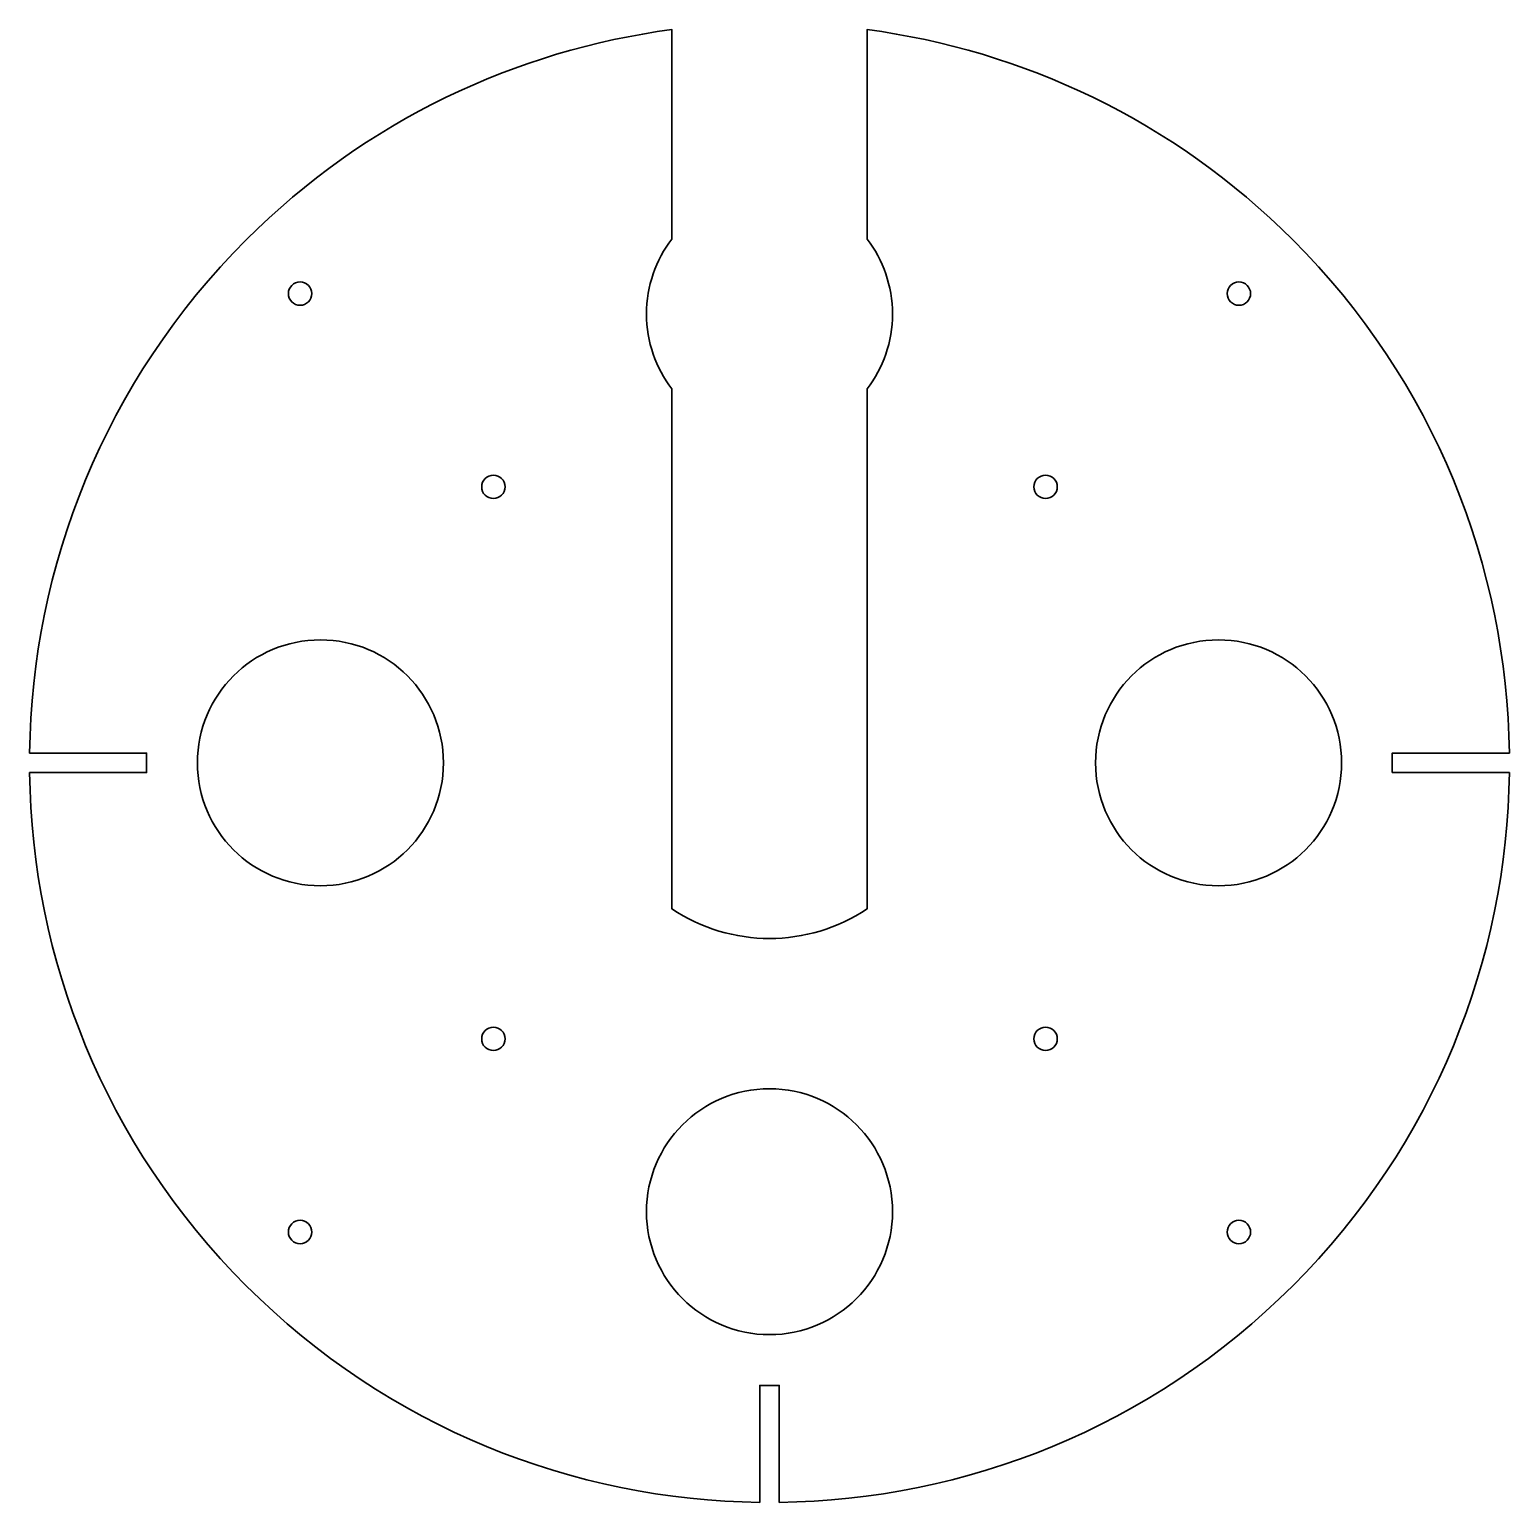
# Model space of a CAD drawing. Header units: millimetres. Extents: x 0 to 379, y 0 to 378.
import ezdxf

# ---------------------------------------------------------------- set-up
doc = ezdxf.new("R2010")
doc.units = ezdxf.units.MM
doc.header["$MEASUREMENT"] = 0
doc.layers.add('_레이어 2', color=7, linetype='Continuous', lineweight=0)

msp = doc.modelspace()

# ---------------------------------------------------------------- linework, layer by layer
at = {"layer": '_레이어 2', "color": 18, "lineweight": 35, "true_color": 0x000000}
for points, knots in [([(349.16, 187.16), (349.16, 187.16), (349.16, 192.16), (349.16, 192.16), (349.16, 192.16), (379.14, 192.16), (379.14, 192.16), (378.51, 239.82), (360.02, 287.29), (323.66, 323.66), (293.03, 354.28), (254.52, 372.23), (214.66, 377.51), (214.66, 377.51), (214.66, 323.82), (214.66, 323.82), (218.73, 318.51), (221.16, 311.87), (221.16, 304.66), (221.16, 297.45), (218.74, 290.81), (214.66, 285.5), (214.66, 285.5), (214.66, 152.23), (214.66, 152.23), (199.58, 142.13), (179.74, 142.13), (164.66, 152.23), (164.66, 152.23), (164.66, 285.5), (164.66, 285.5), (160.58, 290.81), (158.16, 297.45), (158.16, 304.66), (158.16, 311.87), (160.58, 318.51), (164.66, 323.82), (164.66, 323.82), (164.66, 377.51), (164.66, 377.51), (124.8, 372.23), (86.29, 354.28), (55.66, 323.66), (19.3, 287.29), (0.8, 239.82), (0.18, 192.16), (0.18, 192.16), (30.16, 192.16), (30.16, 192.16), (30.16, 192.16), (30.16, 187.16), (30.16, 187.16), (30.16, 187.16), (0.18, 187.16), (0.18, 187.16), (0.8, 139.5), (19.3, 92.03), (55.66, 55.66), (92.03, 19.29), (139.5, 0.8), (187.16, 0.18), (187.16, 0.18), (187.16, 30.16), (187.16, 30.16), (187.16, 30.16), (192.16, 30.16), (192.16, 30.16), (192.16, 30.16), (192.16, 0.18), (192.16, 0.18), (239.82, 0.8), (287.29, 19.29), (323.66, 55.66), (360.03, 92.03), (378.52, 139.5), (379.14, 187.16), (379.14, 187.16), (349.16, 187.16), (349.16, 187.16), (349.16, 187.16), (349.16, 187.16), (349.16, 187.16)], [0, 0, 0, 0, 1, 1, 1, 2, 2, 2, 3, 3, 3, 4, 4, 4, 5, 5, 5, 6, 6, 6, 7, 7, 7, 8, 8, 8, 9, 9, 9, 10, 10, 10, 11, 11, 11, 12, 12, 12, 13, 13, 13, 14, 14, 14, 15, 15, 15, 16, 16, 16, 17, 17, 17, 18, 18, 18, 19, 19, 19, 20, 20, 20, 21, 21, 21, 22, 22, 22, 23, 23, 23, 24, 24, 24, 25, 25, 25, 26, 26, 26, 27, 27, 27, 27]), ([(69.45, 312.86), (71.11, 312.86), (72.45, 311.52), (72.45, 309.87), (72.45, 308.21), (71.11, 306.87), (69.45, 306.87), (67.8, 306.87), (66.45, 308.21), (66.45, 309.87), (66.45, 311.52), (67.8, 312.86), (69.45, 312.86)], [0, 0, 0, 0, 1, 1, 1, 2, 2, 2, 3, 3, 3, 4, 4, 4, 4]), ([(309.87, 312.86), (311.52, 312.86), (312.86, 311.52), (312.86, 309.87), (312.86, 308.21), (311.52, 306.87), (309.87, 306.87), (308.21, 306.87), (306.87, 308.21), (306.87, 309.87), (306.87, 311.52), (308.21, 312.86), (309.87, 312.86)], [0, 0, 0, 0, 1, 1, 1, 2, 2, 2, 3, 3, 3, 4, 4, 4, 4]), ([(118.95, 257.37), (117.29, 257.37), (115.95, 258.71), (115.95, 260.37), (115.95, 262.02), (117.3, 263.37), (118.95, 263.37), (120.6, 263.37), (121.95, 262.02), (121.95, 260.37), (121.95, 258.71), (120.6, 257.37), (118.95, 257.37)], [0, 0, 0, 0, 1, 1, 1, 2, 2, 2, 3, 3, 3, 4, 4, 4, 4]), ([(260.37, 257.37), (258.71, 257.37), (257.37, 258.71), (257.37, 260.37), (257.37, 262.02), (258.71, 263.37), (260.37, 263.37), (262.02, 263.37), (263.37, 262.02), (263.37, 260.37), (263.37, 258.71), (262.02, 257.37), (260.37, 257.37)], [0, 0, 0, 0, 1, 1, 1, 2, 2, 2, 3, 3, 3, 4, 4, 4, 4]), ([(74.66, 158.16), (57.26, 158.16), (43.16, 172.26), (43.16, 189.66), (43.16, 207.05), (57.26, 221.16), (74.66, 221.16), (92.05, 221.16), (106.16, 207.05), (106.16, 189.66), (106.16, 172.26), (92.05, 158.16), (74.66, 158.16)], [0, 0, 0, 0, 1, 1, 1, 2, 2, 2, 3, 3, 3, 4, 4, 4, 4]), ([(304.66, 158.16), (287.26, 158.16), (273.16, 172.26), (273.16, 189.66), (273.16, 207.05), (287.26, 221.16), (304.66, 221.16), (322.05, 221.16), (336.16, 207.05), (336.16, 189.66), (336.16, 172.26), (322.05, 158.16), (304.66, 158.16)], [0, 0, 0, 0, 1, 1, 1, 2, 2, 2, 3, 3, 3, 4, 4, 4, 4]), ([(118.95, 115.95), (117.29, 115.95), (115.95, 117.29), (115.95, 118.95), (115.95, 120.6), (117.3, 121.94), (118.95, 121.94), (120.6, 121.94), (121.95, 120.6), (121.95, 118.95), (121.95, 117.29), (120.6, 115.95), (118.95, 115.95)], [0, 0, 0, 0, 1, 1, 1, 2, 2, 2, 3, 3, 3, 4, 4, 4, 4]), ([(260.37, 115.95), (258.71, 115.95), (257.37, 117.29), (257.37, 118.95), (257.37, 120.6), (258.71, 121.94), (260.37, 121.94), (262.02, 121.94), (263.37, 120.6), (263.37, 118.95), (263.37, 117.29), (262.02, 115.95), (260.37, 115.95)], [0, 0, 0, 0, 1, 1, 1, 2, 2, 2, 3, 3, 3, 4, 4, 4, 4]), ([(189.66, 43.16), (172.26, 43.16), (158.16, 57.26), (158.16, 74.66), (158.16, 92.05), (172.26, 106.16), (189.66, 106.16), (207.06, 106.16), (221.16, 92.05), (221.16, 74.66), (221.16, 57.26), (207.06, 43.16), (189.66, 43.16)], [0, 0, 0, 0, 1, 1, 1, 2, 2, 2, 3, 3, 3, 4, 4, 4, 4]), ([(69.45, 66.45), (67.79, 66.45), (66.45, 67.79), (66.45, 69.45), (66.45, 71.1), (67.8, 72.45), (69.45, 72.45), (71.11, 72.45), (72.45, 71.1), (72.45, 69.45), (72.45, 67.79), (71.11, 66.45), (69.45, 66.45)], [0, 0, 0, 0, 1, 1, 1, 2, 2, 2, 3, 3, 3, 4, 4, 4, 4]), ([(309.87, 66.45), (308.21, 66.45), (306.87, 67.79), (306.87, 69.45), (306.87, 71.1), (308.21, 72.45), (309.87, 72.45), (311.52, 72.45), (312.86, 71.1), (312.86, 69.45), (312.86, 67.79), (311.52, 66.45), (309.87, 66.45)], [0, 0, 0, 0, 1, 1, 1, 2, 2, 2, 3, 3, 3, 4, 4, 4, 4])]:
    msp.add_open_spline(points, degree=3, knots=knots, dxfattribs=at)

doc.saveas('drawing.dxf')
